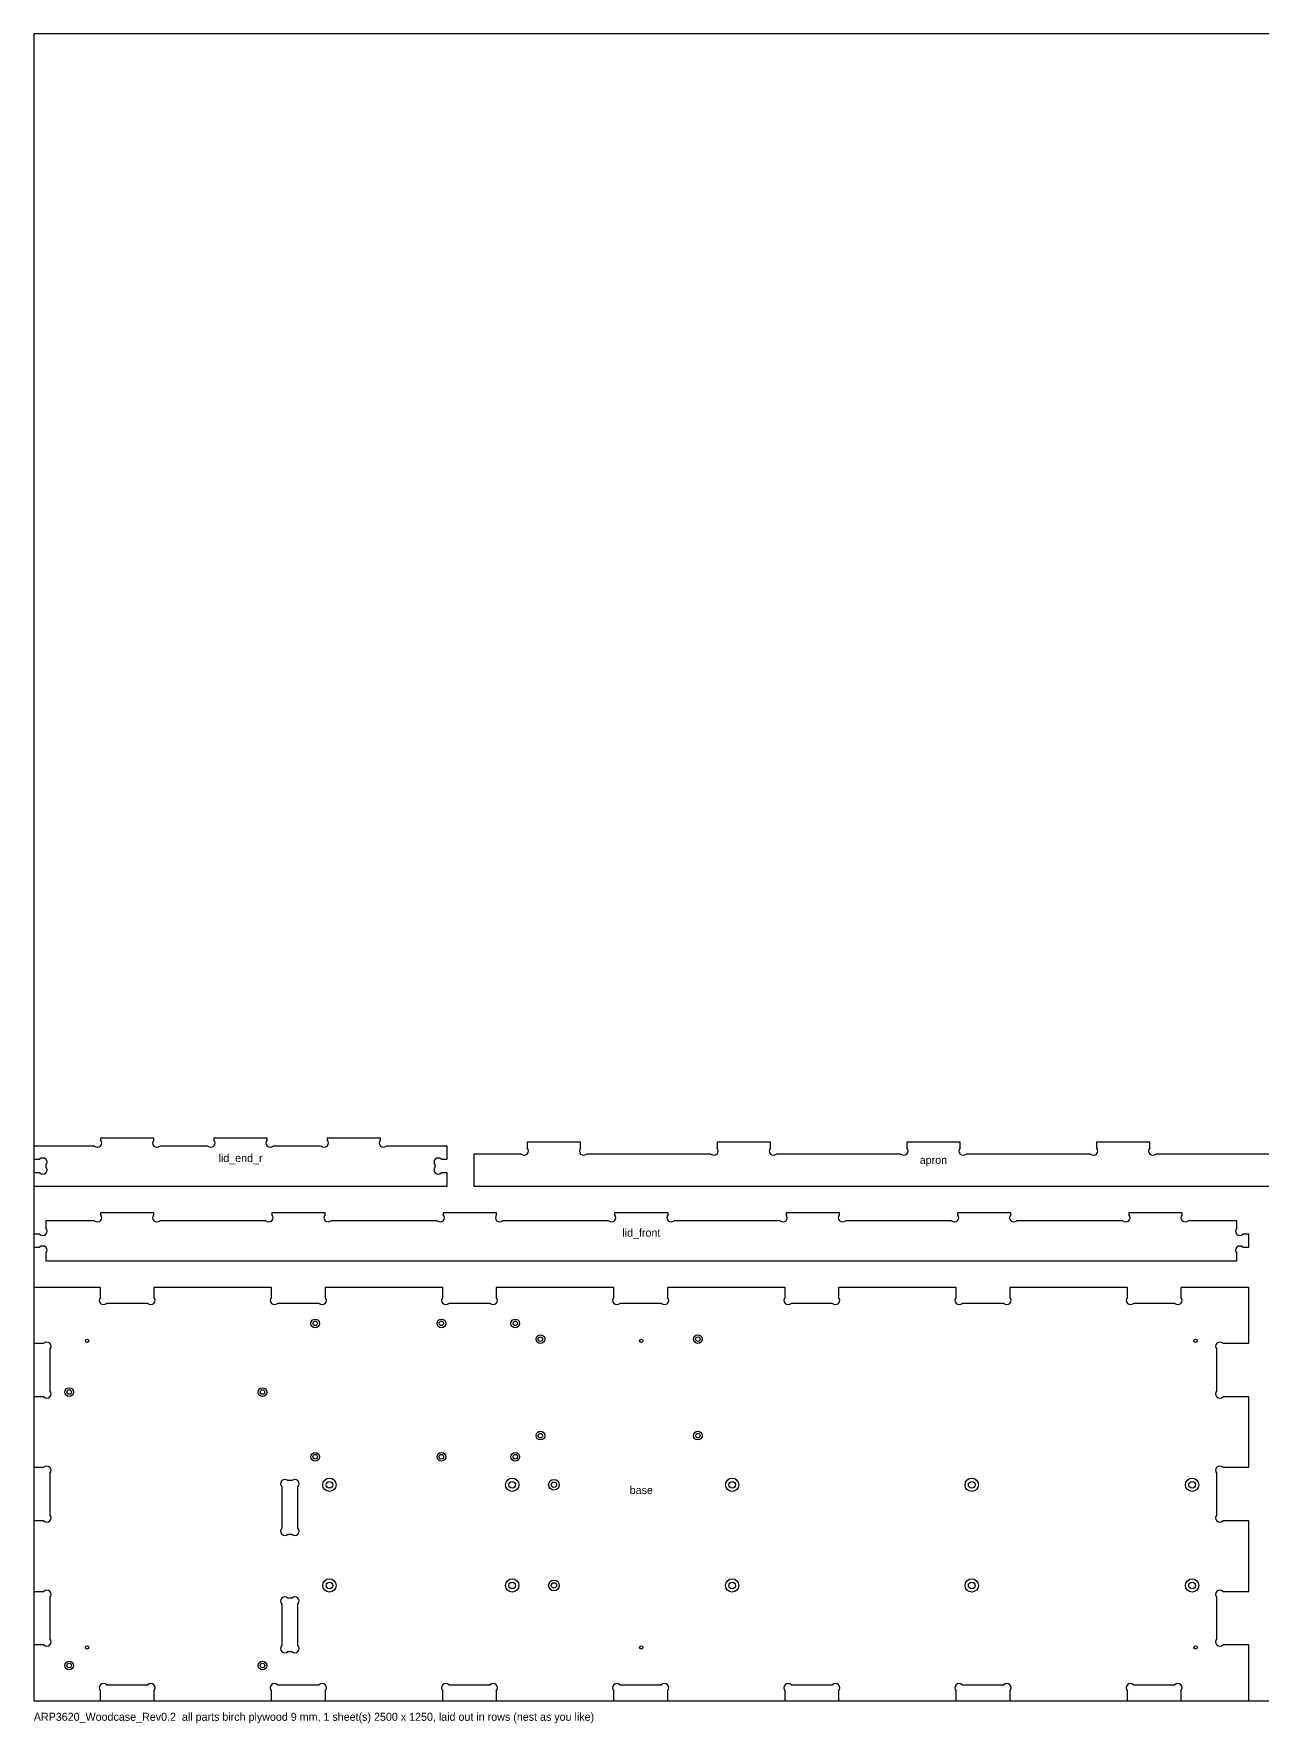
# Model space of a CAD drawing. Header units: millimetres. Extents: x 0 to 2500, y -17 to 1250.
# Drawn here: x 0 to 921, y -17 to 1250 of the extents above; entities that cross this region are included whole.
import ezdxf
from ezdxf.enums import TextEntityAlignment as Align

# ---------------------------------------------------------------- set-up
doc = ezdxf.new("R2010")
doc.units = ezdxf.units.MM
for name, color, linetype in [('CSK_BACK', 6, 'CONTINUOUS'), ('CUTOUT', 1, 'CONTINUOUS'), ('DRILL', 5, 'CONTINUOUS'), ('NOTE', 8, 'CONTINUOUS'), ('OUTLINE', 7, 'CONTINUOUS'), ('PILOT', 4, 'CONTINUOUS')]:
    doc.layers.add(name, color=color, linetype=linetype)

msp = doc.modelspace()

# ---------------------------------------------------------------- linework, layer by layer
at = {"layer": 'CSK_BACK'}
for centre, radius in [((211, 283), 3.25), ((305.6, 283), 3.25), ((361, 283), 3.25), ((379.81, 271.2), 3.25), ((497.92, 271.2), 3.25), ((26.5, 231.5), 3.25), ((171.5, 231.5), 3.25), ((379.81, 198.81), 3.25), ((497.92, 198.81), 3.25), ((211, 183), 3.25), ((305.6, 183), 3.25), ((361, 183), 3.25), ((221.65, 162), 5), ((358.72, 162), 5), ((390, 162), 4), ((523.61, 162), 5), ((703.2, 162), 5), ((868.4, 162), 5), ((221.65, 86.5), 5), ((358.72, 86.5), 5), ((390, 86.5), 4), ((523.61, 86.5), 5), ((703.2, 86.5), 5), ((868.4, 86.5), 5), ((26.5, 26.5), 3.25), ((171.5, 26.5), 3.25)]:
    msp.add_circle(centre, radius, dxfattribs=at)
at = {"layer": 'CUTOUT'}
for p, q in [((193.5495, 165.075), (190.4505, 165.075)), ((185.925, 160.5495), (185.925, 129.4505)), ((198.075, 129.4505), (198.075, 160.5495)), ((190.4505, 124.925), (193.5495, 124.925)), ((193.5495, 77.075), (190.4505, 77.075)), ((185.925, 72.5495), (185.925, 41.4505)), ((198.075, 41.4505), (198.075, 72.5495)), ((190.4505, 36.925), (193.5495, 36.925))]:
    msp.add_line(p, q, dxfattribs=at)
for centre, start, end in [((188.1877, 162.8123), 45, 225), ((195.8123, 162.8123), 315, 135), ((188.1877, 127.1877), 135, 315), ((195.8123, 127.1877), 225, 45), ((188.1877, 74.8123), 45, 225), ((195.8123, 74.8123), 315, 135), ((188.1877, 39.1877), 135, 315), ((195.8123, 39.1877), 225, 45)]:
    msp.add_arc(centre, 3.2, start, end, dxfattribs=at)
at = {"layer": 'DRILL'}
for centre, radius in [((211, 283), 1.7), ((305.6, 283), 1.7), ((361, 283), 1.7), ((379.81, 271.2), 1.7), ((497.92, 271.2), 1.7), ((26.5, 231.5), 1.7), ((171.5, 231.5), 1.7), ((379.81, 198.81), 1.7), ((497.92, 198.81), 1.7), ((211, 183), 1.7), ((305.6, 183), 1.7), ((361, 183), 1.7), ((221.65, 162), 2.5), ((358.72, 162), 2.5), ((390, 162), 2), ((523.61, 162), 2.5), ((703.2, 162), 2.5), ((868.4, 162), 2.5), ((221.65, 86.5), 2.5), ((358.72, 86.5), 2.5), ((523.61, 86.5), 2.5), ((703.2, 86.5), 2.5), ((868.4, 86.5), 2.5), ((390, 86.5), 2), ((26.5, 26.5), 1.7), ((171.5, 26.5), 1.7)]:
    msp.add_circle(centre, radius, dxfattribs=at)
at = {"layer": 'NOTE'}
for p, q in [((2500, 1250), (0, 1250)), ((0, 1250), (0, 0)), ((0, 0), (2500, 0))]:
    msp.add_line(p, q, dxfattribs=at)
at = {"layer": 'OUTLINE'}
for p, q in [((90, 422), (50, 422)), ((50, 422), (50, 420.5255)), ((90, 420.5255), (90, 422)), ((175, 422), (135, 422)), ((135, 422), (135, 420.5255)), ((175, 420.5255), (175, 422)), ((260, 422), (220, 422)), ((220, 422), (220, 420.5255)), ((260, 420.5255), (260, 422)), ((410, 419), (370, 419)), ((370, 419), (370, 414.5255)), ((410, 414.5255), (410, 419)), ((552.25, 419), (512.25, 419)), ((512.25, 419), (512.25, 414.5255)), ((552.25, 414.5255), (552.25, 419)), ((694.5, 419), (654.5, 419)), ((654.5, 419), (654.5, 414.5255)), ((694.5, 414.5255), (694.5, 419)), ((836.75, 419), (796.75, 419)), ((796.75, 419), (796.75, 414.5255)), ((836.75, 414.5255), (836.75, 419)), ((45.4745, 416), (0, 416)), ((0, 416), (0, 406.075)), ((0, 406.075), (4.4745, 406.075)), ((130.4745, 416), (94.5255, 416)), ((215.4745, 416), (179.5255, 416)), ((310, 416), (264.5255, 416)), ((305.5255, 406.075), (310, 406.075)), ((310, 406.075), (310, 416)), ((365.4745, 410), (330, 410)), ((330, 410), (330, 386)), ((507.7245, 410), (414.5255, 410)), ((649.9745, 410), (556.7755, 410)), ((792.2245, 410), (699.0255, 410)), ((934.4745, 410), (841.2755, 410)), ((4.4745, 395.925), (0, 395.925)), ((0, 395.925), (0, 386)), ((9, 401.5495), (9, 400.4505)), ((301, 400.4505), (301, 401.5495)), ((310, 395.925), (305.5255, 395.925)), ((310, 386), (310, 395.925)), ((0, 386), (310, 386)), ((330, 386), (1019, 386)), ((45.4745, 360), (9, 360)), ((9, 360), (9, 354.4505)), ((90, 366), (50, 366)), ((50, 366), (50, 364.5255)), ((90, 364.5255), (90, 366)), ((173.9745, 360), (94.5255, 360)), ((218.5, 366), (178.5, 366)), ((178.5, 366), (178.5, 364.5255)), ((218.5, 364.5255), (218.5, 366)), ((302.4745, 360), (223.0255, 360)), ((347, 366), (307, 366)), ((307, 366), (307, 364.5255)), ((347, 364.5255), (347, 366)), ((430.9745, 360), (351.5255, 360)), ((475.5, 366), (435.5, 366)), ((435.5, 366), (435.5, 364.5255)), ((475.5, 364.5255), (475.5, 366)), ((559.4745, 360), (480.0255, 360)), ((604, 366), (564, 366)), ((564, 366), (564, 364.5255)), ((604, 364.5255), (604, 366)), ((687.9745, 360), (608.5255, 360)), ((732.5, 366), (692.5, 366)), ((692.5, 366), (692.5, 364.5255)), ((732.5, 364.5255), (732.5, 366)), ((816.4745, 360), (737.0255, 360)), ((861, 366), (821, 366)), ((821, 366), (821, 364.5255)), ((861, 364.5255), (861, 366)), ((902, 360), (865.5255, 360)), ((902, 354.4505), (902, 360)), ((4.4745, 349.925), (0, 349.925)), ((0, 349.925), (0, 340.075)), ((911, 349.925), (906.5255, 349.925)), ((911, 340.075), (911, 349.925)), ((0, 340.075), (4.4745, 340.075)), ((9, 335.5495), (9, 330)), ((9, 330), (902, 330)), ((902, 330), (902, 335.5495)), ((906.5255, 340.075), (911, 340.075)), ((49.925, 310), (0, 310)), ((0, 310), (0, 268.075)), ((49.925, 302.5255), (49.925, 310)), ((178.2583, 310), (90.075, 310)), ((90.075, 310), (90.075, 302.5255)), ((178.2583, 302.5255), (178.2583, 310)), ((306.5917, 310), (218.4083, 310)), ((218.4083, 310), (218.4083, 302.5255)), ((306.5917, 302.5255), (306.5917, 310)), ((434.925, 310), (346.7417, 310)), ((346.7417, 310), (346.7417, 302.5255)), ((434.925, 302.5255), (434.925, 310)), ((563.2583, 310), (475.075, 310)), ((475.075, 310), (475.075, 302.5255)), ((563.2583, 302.5255), (563.2583, 310)), ((691.5917, 310), (603.4083, 310)), ((603.4083, 310), (603.4083, 302.5255)), ((691.5917, 302.5255), (691.5917, 310)), ((819.925, 310), (731.7417, 310)), ((731.7417, 310), (731.7417, 302.5255)), ((819.925, 302.5255), (819.925, 310)), ((911, 310), (860.075, 310)), ((860.075, 310), (860.075, 302.5255)), ((911, 268.075), (911, 310)), ((85.5495, 298), (54.4505, 298)), ((213.8828, 298), (182.7838, 298)), ((342.2162, 298), (311.1172, 298)), ((470.5495, 298), (439.4505, 298)), ((598.8828, 298), (567.7838, 298)), ((727.2162, 298), (696.1172, 298)), ((855.5495, 298), (824.4505, 298)), ((0, 268.075), (7.4745, 268.075)), ((891.5255, 268.075), (911, 268.075)), ((12, 263.5495), (12, 232.4505)), ((887, 232.4505), (887, 263.5495)), ((7.4745, 227.925), (0, 227.925)), ((0, 227.925), (0, 175.075)), ((911, 227.925), (891.5255, 227.925)), ((911, 175.075), (911, 227.925)), ((0, 175.075), (7.4745, 175.075)), ((12, 170.5495), (12, 139.4505)), ((887, 139.4505), (887, 170.5495)), ((891.5255, 175.075), (911, 175.075)), ((7.4745, 134.925), (0, 134.925)), ((0, 134.925), (0, 82.075)), ((911, 134.925), (891.5255, 134.925)), ((911, 82.075), (911, 134.925)), ((0, 82.075), (7.4745, 82.075)), ((12, 77.5495), (12, 46.4505)), ((887, 46.4505), (887, 77.5495)), ((891.5255, 82.075), (911, 82.075)), ((7.4745, 41.925), (0, 41.925)), ((0, 41.925), (0, 0)), ((911, 41.925), (891.5255, 41.925)), ((911, 0), (911, 41.925)), ((0, 0), (49.925, 0)), ((49.925, 0), (49.925, 7.4745)), ((54.4505, 12), (85.5495, 12)), ((90.075, 7.4745), (90.075, 0)), ((90.075, 0), (178.2583, 0)), ((178.2583, 0), (178.2583, 7.4745)), ((182.7838, 12), (213.8828, 12)), ((218.4083, 7.4745), (218.4083, 0)), ((218.4083, 0), (306.5917, 0)), ((306.5917, 0), (306.5917, 7.4745)), ((311.1172, 12), (342.2162, 12)), ((346.7417, 7.4745), (346.7417, 0)), ((346.7417, 0), (434.925, 0)), ((434.925, 0), (434.925, 7.4745)), ((439.4505, 12), (470.5495, 12)), ((475.075, 7.4745), (475.075, 0)), ((475.075, 0), (563.2583, 0)), ((563.2583, 0), (563.2583, 7.4745)), ((567.7838, 12), (598.8828, 12)), ((603.4083, 7.4745), (603.4083, 0)), ((603.4083, 0), (691.5917, 0)), ((691.5917, 0), (691.5917, 7.4745)), ((696.1172, 12), (727.2162, 12)), ((731.7417, 7.4745), (731.7417, 0)), ((731.7417, 0), (819.925, 0)), ((819.925, 0), (819.925, 7.4745)), ((824.4505, 12), (855.5495, 12)), ((860.075, 7.4745), (860.075, 0)), ((860.075, 0), (911, 0))]:
    msp.add_line(p, q, dxfattribs=at)
for centre, start, end in [((47.7373, 418.2627), 225, 45), ((92.2627, 418.2627), 135, 315), ((132.7373, 418.2627), 225, 45), ((177.2627, 418.2627), 135, 315), ((217.7373, 418.2627), 225, 45), ((262.2627, 418.2627), 135, 315), ((6.7373, 403.8123), 315, 135), ((303.2627, 403.8123), 45, 225), ((367.7373, 412.2627), 225, 45), ((412.2627, 412.2627), 135, 315), ((509.9873, 412.2627), 225, 45), ((554.5127, 412.2627), 135, 315), ((652.2373, 412.2627), 225, 45), ((696.7627, 412.2627), 135, 315), ((794.4873, 412.2627), 225, 45), ((839.0127, 412.2627), 135, 315), ((6.7373, 398.1877), 225, 45), ((303.2627, 398.1877), 135, 315), ((47.7373, 362.2627), 225, 45), ((92.2627, 362.2627), 135, 315), ((176.2373, 362.2627), 225, 45), ((220.7627, 362.2627), 135, 315), ((304.7373, 362.2627), 225, 45), ((349.2627, 362.2627), 135, 315), ((433.2373, 362.2627), 225, 45), ((477.7627, 362.2627), 135, 315), ((561.7373, 362.2627), 225, 45), ((606.2627, 362.2627), 135, 315), ((690.2373, 362.2627), 225, 45), ((734.7627, 362.2627), 135, 315), ((818.7373, 362.2627), 225, 45), ((863.2627, 362.2627), 135, 315), ((6.7373, 352.1877), 225, 45), ((904.2627, 352.1877), 135, 315), ((6.7373, 337.8123), 315, 135), ((904.2627, 337.8123), 45, 225), ((52.1877, 300.2627), 135, 315), ((87.8123, 300.2627), 225, 45), ((180.5211, 300.2627), 135, 315), ((216.1456, 300.2627), 225, 45), ((308.8544, 300.2627), 135, 315), ((344.4789, 300.2627), 225, 45), ((437.1877, 300.2627), 135, 315), ((472.8123, 300.2627), 225, 45), ((565.5211, 300.2627), 135, 315), ((601.1456, 300.2627), 225, 45), ((693.8544, 300.2627), 135, 315), ((729.4789, 300.2627), 225, 45), ((822.1877, 300.2627), 135, 315), ((857.8123, 300.2627), 225, 45), ((9.7373, 265.8123), 315, 135), ((889.2627, 265.8123), 45, 225), ((9.7373, 230.1877), 225, 45), ((889.2627, 230.1877), 135, 315), ((9.7373, 172.8123), 315, 135), ((889.2627, 172.8123), 45, 225), ((9.7373, 137.1877), 225, 45), ((889.2627, 137.1877), 135, 315), ((9.7373, 79.8123), 315, 135), ((889.2627, 79.8123), 45, 225), ((9.7373, 44.1877), 225, 45), ((889.2627, 44.1877), 135, 315), ((52.1877, 9.7373), 45, 225), ((87.8123, 9.7373), 315, 135), ((180.5211, 9.7373), 45, 225), ((216.1456, 9.7373), 315, 135), ((308.8544, 9.7373), 45, 225), ((344.4789, 9.7373), 315, 135), ((437.1877, 9.7373), 45, 225), ((472.8123, 9.7373), 315, 135), ((565.5211, 9.7373), 45, 225), ((601.1456, 9.7373), 315, 135), ((693.8544, 9.7373), 45, 225), ((729.4789, 9.7373), 315, 135), ((822.1877, 9.7373), 45, 225), ((857.8123, 9.7373), 315, 135)]:
    msp.add_arc(centre, 3.2, start, end, dxfattribs=at)
at = {"layer": 'PILOT'}
for centre in [(40, 270), (455.5, 270), (871, 270), (40, 40), (455.5, 40), (871, 40)]:
    msp.add_circle(centre, 1.25, dxfattribs=at)

# ---------------------------------------------------------------- texts
at = {"layer": 'NOTE'}
for s, p in [('lid_end_r', (155, 404)), ('apron', (674.5, 402.5)), ('lid_front', (455.5, 348)), ('base', (455.5, 155))]:
    msp.add_text(s, height=6, dxfattribs=at).set_placement(p, align=Align.CENTER)
msp.add_text('ARP3620_Woodcase_Rev0.2  all parts birch plywood 9 mm, 1 sheet(s) 2500 x 1250, laid out in rows (nest as you like)', height=6, dxfattribs=at).set_placement((0, -15))

doc.saveas('drawing.dxf')
